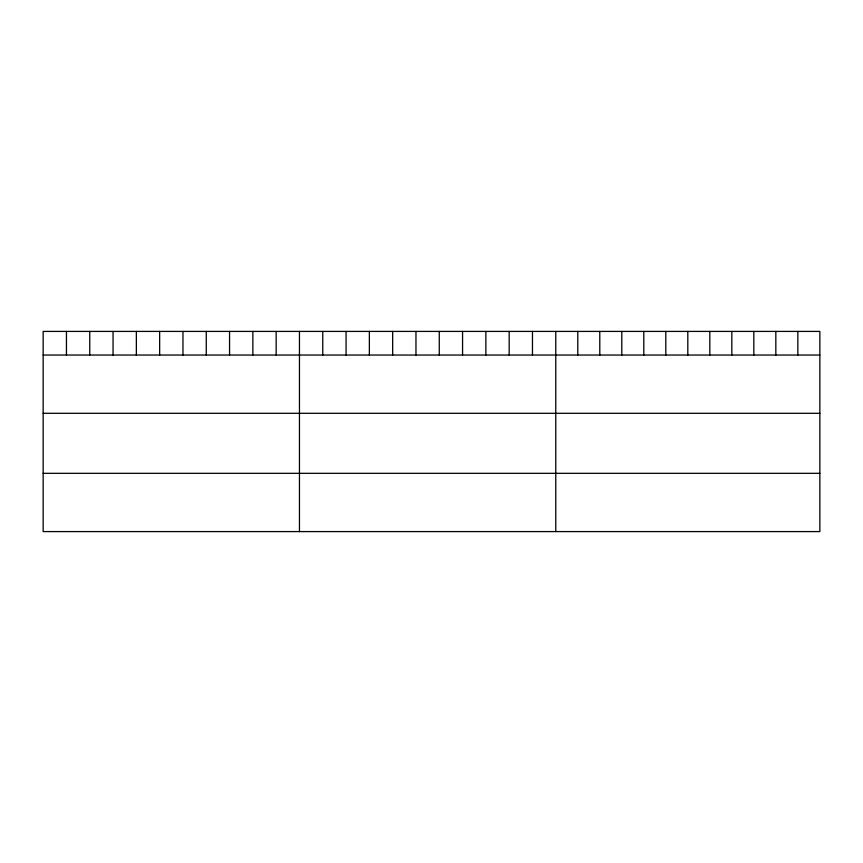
<?xml version="1.0" encoding="UTF-8"?>
<svg xmlns="http://www.w3.org/2000/svg" width="863" height="863" viewBox="0 0 863 863"><rect width="100%" height="100%" fill="white"/><g stroke="black" fill="none" stroke-linecap="round" stroke-linejoin="round"><path stroke-width="1.29" d="M819.85 413.301L819.85 331.414L43.15 331.414L43.15 531.586L819.85 531.586L819.85 413.301L43.15 413.301M43.15 355.038L819.85 355.038M43.15 473.323L819.85 473.323M797.844 331.414L797.844 355.038M775.837 331.414L775.837 355.038M753.831 331.414L753.831 355.038M731.824 331.414L731.824 355.038M709.818 331.414L709.818 355.038M687.811 331.414L687.811 355.038M665.805 331.414L665.805 355.038M643.798 331.414L643.798 355.038M621.792 331.414L621.792 355.038M599.785 331.414L599.785 355.038M577.779 331.414L577.779 355.038M555.772 331.414L555.772 531.586M532.471 331.414L532.471 355.038M509.17 331.414L509.17 355.038M485.869 331.414L485.869 355.038M462.568 331.414L462.568 355.038M439.267 331.414L439.267 355.038M415.966 331.414L415.966 355.038M392.665 331.414L392.665 355.038M369.364 331.414L369.364 355.038M346.063 331.414L346.063 355.038M322.762 331.414L322.762 355.038M299.461 331.414L299.461 531.586M276.16 331.414L276.16 355.038M252.859 331.414L252.859 355.038M229.558 331.414L229.558 355.038M206.257 331.414L206.257 355.038M182.956 331.414L182.956 355.038M159.655 331.414L159.655 355.038M136.354 331.414L136.354 355.038M113.053 331.414L113.053 355.038M89.752 331.414L89.752 355.038M66.451 331.414L66.451 355.038"/></g></svg>
